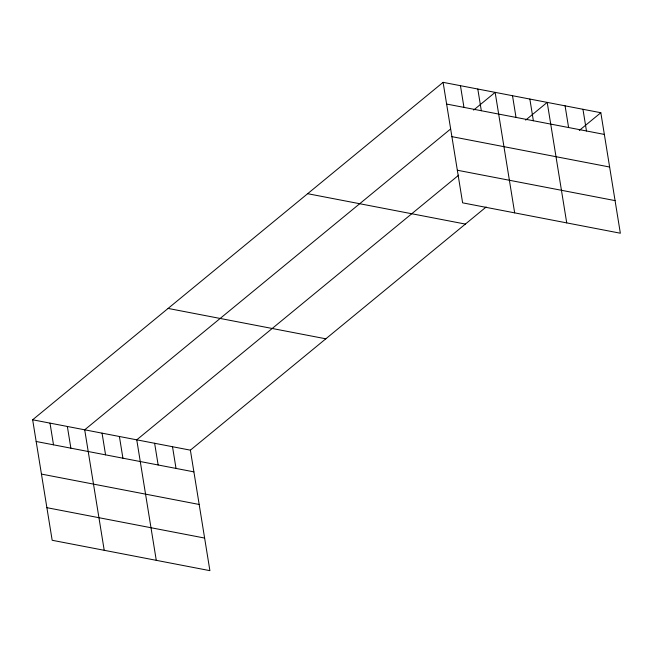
<?xml version="1.0" encoding="UTF-8"?>
<svg xmlns="http://www.w3.org/2000/svg" width="653" height="653" viewBox="0 0 653 653"><rect width="100%" height="100%" fill="white"/><g stroke="black" fill="none" stroke-linecap="round" stroke-linejoin="round"><path stroke-width="0.98" d="M486.167 206.993L190.382 450.162L209.899 570.657L52.167 540.276L32.65 419.781L443.101 82.343L600.833 112.724L620.35 233.219L462.618 202.838L443.101 82.343M450.513 129.065L84.702 429.813L104.219 550.299M473.605 110.088L495.154 92.367L514.67 212.862M458.7 175.151L136.755 439.836L156.271 560.331M525.657 120.111L547.206 102.39L566.722 222.885M579.284 130.437L600.833 112.724M446.619 104.047L604.351 134.42M451.9 136.648L609.633 167.021M457.337 170.237L615.069 200.618M307.653 193.696L465.385 224.077M168.099 308.428L325.831 338.809M32.65 419.781L190.382 450.162M36.168 441.485L193.9 471.866M41.441 474.086L199.181 504.467M46.885 507.675L204.618 538.056M582.958 109.28L586.476 130.984M565.082 105.835L568.6 127.539M529.852 99.052L533.37 120.756M512.507 95.713L516.017 117.409M477.8 89.028L481.318 110.724M460.455 85.682L463.965 107.386M172.506 446.717L176.024 468.421M154.63 443.281L158.148 464.977M119.401 436.49L122.919 458.194M102.056 433.151L105.566 454.855M67.349 426.466L70.867 448.17M50.003 423.128L53.513 444.824"/></g></svg>
